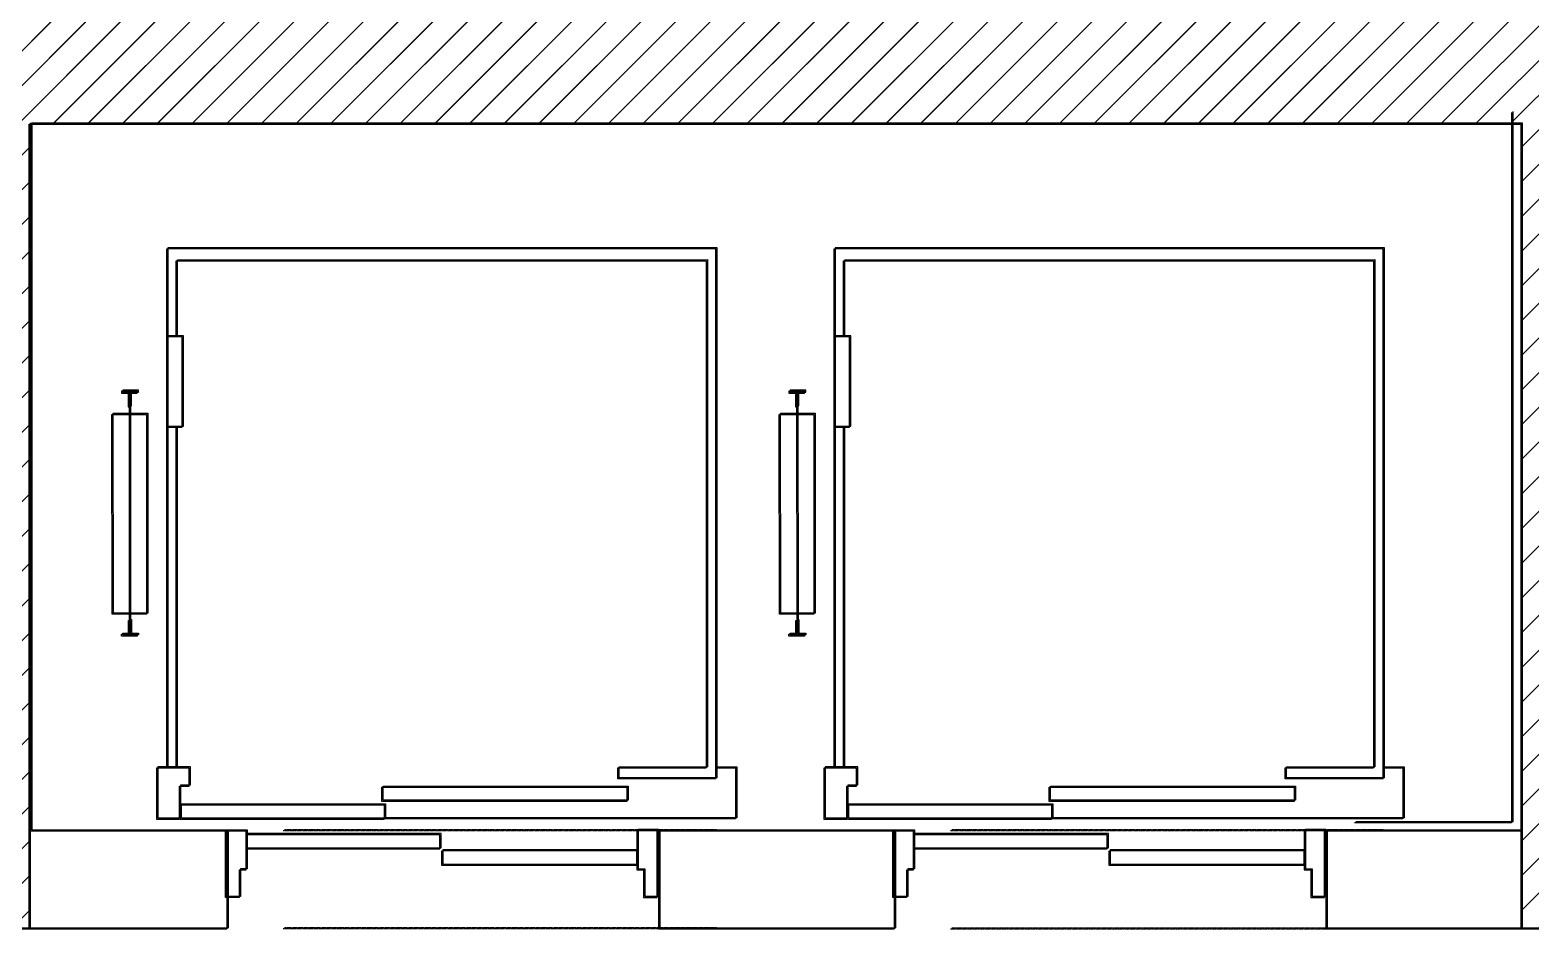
# Model space of a CAD drawing. Header units: inches. Extents: x 4821 to 127877, y 58012 to 433683.
# Drawn here: x 86876 to 90700, y 227184 to 229475 of the extents above; entities that cross this region are included whole.
import ezdxf

# ---------------------------------------------------------------- set-up
doc = ezdxf.new("R2010")
doc.units = ezdxf.units.IN
doc.header["$MEASUREMENT"] = 0
doc.linetypes.add('New Plans (8)$0$HIDDEN', pattern=[0.375, 0.25, -0.125])
for name, color, linetype in [('A-FURN-FIXD', 10, 'Continuous'), ('A-LIN-10', 8, 'Continuous'), ('A-WAL-CMU', 7, 'Continuous'), ('COL GROUND$0$Cloums$0$A-COL-HAT', 8, 'Continuous'), ('COL GROUND$0$Cloums$0$A-COL-RFC', 210, 'Continuous'), ('New Plans (8)$0$A-FLOR-OVHD', 8, 'New Plans (8)$0$HIDDEN')]:
    doc.layers.add(name, color=color, linetype=linetype)

# ---------------------------------------------------------------- blocks, each defined once
blk = doc.blocks.new('dxvcbvb')
at = {"layer": 'A-FURN-FIXD'}
for p, q in [((441660.4, -317422), (440260.4, -317422.3)), ((440260.4, -317422.3), (440260.4, -318744.5)), ((441660.4, -318772), (441660.4, -317422)), ((440285.4, -317452.3), (441635.4, -317452)), ((440285.7, -317646.3), (440285.4, -317452.3)), ((441635.4, -317452), (441635.4, -318744.2)), ((440300.4, -317646.3), (440260.7, -317646.3)), ((440300.5, -317876.3), (440300.4, -317646.3)), ((440145.8, -317784.6), (440145.8, -317789.4)), ((440185.8, -317784.6), (440145.8, -317784.6)), ((440145.8, -317789.4), (440163.4, -317789.4)), ((440163.4, -317789.4), (440163.4, -317824.2)), ((440165.8, -317784.6), (440166, -318408.2)), ((440168.2, -317789.4), (440185.8, -317789.4)), ((440168.2, -317824.2), (440168.2, -317789.4)), ((440185.8, -317789.4), (440185.8, -317784.6)), ((440122, -318352.6), (440121.8, -317843.6)), ((440121.8, -317843.6), (440209.8, -317843.6)), ((440163.4, -317824.2), (440168.2, -317824.2)), ((440209.8, -317843.6), (440210, -318352.6)), ((440260.7, -317876.3), (440300.5, -317876.3)), ((440285.4, -318744.5), (440285.7, -317876.3)), ((440210, -318352.6), (440122, -318352.6)), ((440163.6, -318368.6), (440168.4, -318368.6)), ((440163.6, -318403.4), (440163.6, -318368.6)), ((440168.4, -318368.6), (440168.4, -318403.4)), ((440146, -318403.4), (440163.6, -318403.4)), ((440146, -318408.2), (440146, -318403.4)), ((440186, -318408.2), (440146, -318408.2)), ((440168.4, -318403.4), (440186, -318403.4)), ((440186, -318403.4), (440186, -318408.2)), ((440235.4, -318744.5), (440235.4, -318874.5)), ((440318.4, -318744.5), (440235.4, -318744.5)), ((440318.4, -318790.5), (440318.4, -318744.5)), ((441410.4, -318744.2), (441635.4, -318744.2)), ((441410.4, -318772.1), (441410.4, -318744.2)), ((441660.4, -318744.2), (441710.4, -318744.2)), ((441710.4, -318744.2), (441710.4, -318874.2)), ((440293.4, -318790.5), (440318.4, -318790.5)), ((440293.4, -318874.5), (440293.4, -318790.5)), ((440809.4, -318793.5), (441433.4, -318793.4)), ((440809.4, -318829.5), (440809.4, -318793.5)), ((441660.4, -318772), (441410.4, -318772.1)), ((441433.4, -318793.4), (441433.4, -318829.4)), ((440295.4, -318838.5), (440815.4, -318838.4)), ((440295.4, -318874.5), (440295.4, -318838.5)), ((441433.4, -318829.4), (440809.4, -318829.5)), ((440815.4, -318838.4), (440815.4, -318874.4)), ((440235.4, -318874.5), (440293.4, -318874.5)), ((440295.4, -318874.5), (440815.4, -318874.4)), ((441710.4, -318874.2), (440815.4, -318874.4)), ((440410.9, -318904.5), (440462.9, -318904.5)), ((440410.9, -319074.5), (440410.9, -318904.5)), ((440462.9, -318904.5), (440462.9, -319004.5)), ((440956.9, -318914.4), (440462.9, -318914.5)), ((440956.9, -318950.4), (440956.9, -318914.4)), ((441510.9, -318904.2), (441458.9, -318904.2)), ((441458.9, -318904.2), (441458.9, -319004.2)), ((441510.9, -319074.2), (441510.9, -318904.2)), ((440462.9, -318950.5), (440956.9, -318950.4)), ((441458.9, -318955.8), (440960.9, -318955.9)), ((440960.9, -318955.9), (440960.9, -318991.9)), ((441458.9, -318991.8), (441458.9, -318955.8)), ((440960.9, -318991.9), (441458.9, -318991.8)), ((440445.9, -319004.5), (440445.9, -319074.5)), ((440462.9, -319004.5), (440445.9, -319004.5)), ((441458.9, -319004.2), (441475.9, -319004.2)), ((441475.9, -319004.2), (441475.9, -319074.2)), ((440445.9, -319074.5), (440410.9, -319074.5)), ((441475.9, -319074.2), (441510.9, -319074.2))]:
    blk.add_line(p, q, dxfattribs=at)
blk = doc.blocks.new('COL GROUND')
at = {"layer": 'COL GROUND$0$Cloums$0$A-COL-HAT'}
h = blk.add_hatch(dxfattribs=at)
h.set_pattern_fill('ANSI31', color=256, scale=500)
h.set_pattern_definition([(45, (-67038.15, -49806.79), (-44.194174, 44.194174), [])])
h.paths.add_polyline_path([(102.3, -21674.9), (102.3, -18000), (102.6, -18000), (102.1, -16625), (-543.4, -16624.9), (-7447.7, -16624.9), (-7447.7, -19574.9), (-7147.7, -19574.9), (-7147.7, -16924.9), (-194.7, -16924.9), (-197.7, -19324.9), (-4297.7, -19324.9), (-4297.7, -21674.9), (-3997.7, -21674.9), (-3997.7, -19624.9), (-197.7, -19624.9), (-197.7, -21674.9)])
at = {"layer": 'COL GROUND$0$Cloums$0$A-COL-RFC', "linetype": 'Continuous', "elevation": 0}
blk.add_lwpolyline([(102.3, -21674.9), (102.3, -16625), (-191.7, -16624.9), (-7447.7, -16624.9), (-7447.7, -19574.9), (-7147.7, -19574.9), (-7147.7, -16924.9), (-197.7, -16924.9), (-197.7, -19324.9), (-4297.7, -19324.9), (-4297.7, -21674.9), (-3997.7, -21674.9), (-3997.7, -19624.9), (-197.7, -19624.9), (-197.7, -21674.9), (102.3, -21674.9)], dxfattribs=at)

msp = doc.modelspace()

# ---------------------------------------------------------------- linework, layer by layer
at = {"layer": 'A-LIN-10'}
for p, q in [((90649.9, 229264.4), (90649.9, 227454.4)), ((90653.3, 229267.3), (90653.3, 227457.3)), ((90649.9, 227454.4), (90249.9, 227454.4)), ((90653.3, 227457.3), (90253.3, 227457.3))]:
    msp.add_line(p, q, dxfattribs=at)
at = {"layer": 'A-WAL-CMU'}
for p, q in [((86877.2, 227434.4), (87377.2, 227434.3)), ((86880.6, 227437.3), (87380.6, 227437.3)), ((87377.2, 227434.3), (87377.2, 227184.3)), ((87380.6, 227437.3), (87380.6, 227187.3)), ((88477.2, 227434.3), (89077.2, 227434.3)), ((88477.2, 227434.3), (88477.2, 227184.3)), ((88480.6, 227437.3), (89080.6, 227437.3)), ((88480.6, 227437.3), (88480.6, 227187.3)), ((89077.2, 227434.3), (89077.2, 227184.3)), ((89080.6, 227437.3), (89080.6, 227187.3)), ((90177.2, 227434.3), (90674.5, 227434.4)), ((90177.2, 227434.3), (90177.2, 227184.3)), ((90180.6, 227437.3), (90677.9, 227437.3)), ((90180.6, 227437.3), (90180.6, 227187.3)), ((84969.9, 227184.4), (87377.2, 227184.3)), ((84973.3, 227187.3), (87380.6, 227187.3)), ((88477.2, 227184.3), (89077.2, 227184.3)), ((88480.6, 227187.3), (89080.6, 227187.3)), ((90177.2, 227184.3), (90724.5, 227184.4)), ((90180.6, 227187.3), (90727.9, 227187.4))]:
    msp.add_line(p, q, dxfattribs=at)
for points in [[(90674.5, 227434.4), (90674.5, 229234.3), (86877.2, 229234.3), (86877.2, 227434.4)], [(90677.9, 227437.3), (90677.9, 229237.3), (86880.6, 229237.3), (86880.6, 227437.3)]]:
    msp.add_lwpolyline(points, dxfattribs=at)
at = {"layer": 'New Plans (8)$0$A-FLOR-OVHD'}
for p, q in [((88621.3, 227434.4), (87521.3, 227434.4)), ((88624.7, 227437.3), (87524.7, 227437.3)), ((90321.3, 227434.4), (89221.3, 227434.4)), ((90324.7, 227437.3), (89224.7, 227437.3)), ((88621.3, 227184.4), (87521.3, 227184.4)), ((88624.7, 227187.3), (87524.7, 227187.3)), ((89221.3, 227184.4), (90321.3, 227184.4)), ((89224.7, 227187.3), (90324.7, 227187.3))]:
    msp.add_line(p, q, dxfattribs=at)

# ---------------------------------------------------------------- block references
at = {"layer": 'A-WAL-CMU'}
for p in [(90871.7, 248859.3, 0), (90875.1, 248862.2, 0)]:
    msp.add_blockref('COL GROUND', p, dxfattribs=at)
at = {"layer": 'A-WAL-CMU', "rotation": 359.9996584729596}
for p in [(-353031.6, 546344.4), (-351331.6, 546344.4), (-353035, 546341.5), (-351335, 546341.5)]:
    msp.add_blockref('dxvcbvb', p, dxfattribs=at)

doc.saveas('drawing.dxf')
